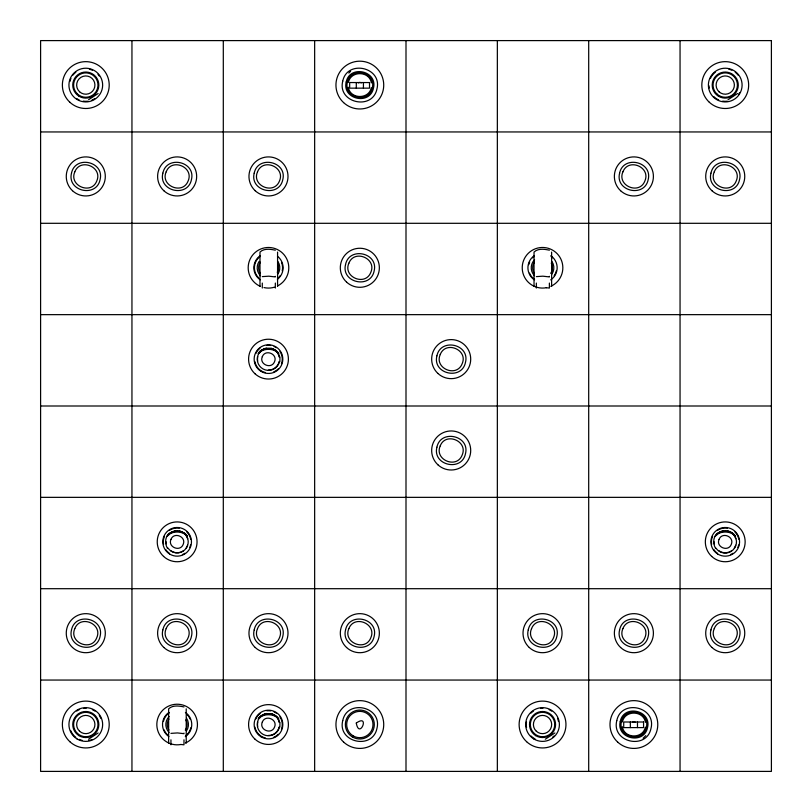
<?xml version="1.0" encoding="UTF-8"?>
<svg xmlns="http://www.w3.org/2000/svg" width="812" height="812" viewBox="0 0 812 812"><rect width="100%" height="100%" fill="white"/><g stroke="black" fill="none" stroke-linecap="round" stroke-linejoin="round"><path stroke-width="1.22" d="M279.866 361.716L279.957 356.986M279.866 727.116L279.957 722.386M166.836 536.336C171.525 530.591 182.751 530.591 187.44 536.336C184.121 530.277 175.372 530.348 169.82 532.976A12.535 4.872 0 0 0 167.911 534.743C164.826 538.589 165.019 544.213 167.465 548.344M714.936 536.336C719.625 530.591 730.851 530.591 735.54 536.336C732.221 530.277 723.472 530.348 717.92 532.976A12.535 4.872 0 0 0 716.011 534.743C712.916 538.589 713.119 544.213 715.565 548.344M348.378 82.459C350.723 70.502 369.521 70.827 371.388 82.925M371.297 87.686C368.952 99.643 350.145 99.328 348.277 87.229M622.428 721.909C624.773 709.952 643.571 710.277 645.438 722.375M645.347 727.136C643.002 739.093 624.195 738.778 622.327 726.679M348.825 73.08L350.581 71.334M643.145 738.27L645.784 735.642M88.528 99.774L98.12 93.532M727.978 99.774L737.57 93.532M88.528 739.224L98.12 732.982M545.278 739.224L554.87 732.982M40.6 131.95L771.4 131.95M40.6 223.3L771.4 223.3M40.6 314.65L771.4 314.65M40.6 406L771.4 406M40.6 497.35L771.4 497.35M40.6 588.7L771.4 588.7M40.6 680.05L771.4 680.05M546.293 287.732L549.379 288.057L549.379 283.053M180.893 744.482L183.979 744.807L183.979 739.803M549.379 250.197C544.405 249.081 538.021 248.218 534.032 252.075L534.032 286.352M275.329 250.197C270.355 249.081 263.971 248.218 259.982 252.075L259.982 286.352M183.979 706.947C179.005 705.831 172.621 704.968 168.632 708.825L168.632 743.102M680.05 40.6L680.05 771.4M637.481 722L637.481 727.603M630.345 722L630.345 727.603M588.7 40.6L588.7 771.4M551.622 252.075L551.622 286.352M549.379 276.354L549.379 276.922L542.852 276.181L536.346 276.618M536.346 283.073L536.346 288.037M497.35 40.6L497.35 771.4M406 40.6L406 771.4M363.431 82.55L363.431 88.153M356.295 82.55L356.295 88.153M314.65 40.6L314.65 771.4M277.572 252.075L277.572 286.352M275.329 276.354L275.329 276.922L268.802 276.181L262.296 276.618M275.329 283.053L275.329 288.057M262.296 283.073L262.296 288.037M223.3 40.6L223.3 771.4M186.222 708.825L186.222 743.102M183.979 733.104L183.979 733.672L177.452 732.931L170.946 733.368M170.946 739.823L170.946 744.787M131.95 40.6L131.95 771.4M91.969 739.539A16.24 16.24 0 0 1 88.762 740.493M82.174 740.361A16.24 16.24 0 0 1 79.19 739.367M75.8 737.337A16.24 16.24 0 0 1 70.766 730.709M76.714 711.058A16.24 16.24 0 0 1 79.606 709.505M83.91 708.389A16.24 16.24 0 0 1 86.143 708.287M92.385 709.688A16.24 16.24 0 0 1 94.974 711.129M99.257 715.453A16.24 16.24 0 0 1 100.81 718.336M94.862 98.546A16.24 16.24 0 0 1 91.969 100.089M87.666 101.206A16.24 16.24 0 0 1 83.25 101.114M79.19 99.917A16.24 16.24 0 0 1 76.602 98.475M69.954 81.464A16.24 16.24 0 0 1 70.948 78.48M72.978 75.09A16.24 16.24 0 0 1 75.861 72.217M89.401 69.243A16.24 16.24 0 0 1 92.385 70.238M97.978 74.339A16.24 16.24 0 0 1 99.257 76.003M180.863 744.492A20.31 20.31 0 0 1 157.518 719.28A20.31 20.31 0 0 1 190.333 709.089A20.31 20.31 0 0 1 185.38 743.082M190.871 727.653A14.078 14.078 0 0 1 185.745 735.672M168.48 735.631A14.078 14.078 0 0 1 164.115 729.886M163.405 721.401A14.078 14.078 0 0 1 169.272 712.845M187.085 714.56A14.078 14.078 0 0 1 190.16 719.168M185.41 712.469A14.626 14.626 0 0 1 185.309 736.657M168.866 736.586A14.626 14.626 0 0 1 168.967 712.398M186.516 718.214A11.307 11.307 0 0 1 186.466 730.922M169.109 732.485A11.307 11.307 0 0 1 169.18 716.499M185.857 719.858A9.896 9.896 0 0 1 185.298 730.12M168.926 730.049A9.896 9.896 0 0 1 168.977 718.935M279.176 726.963A10.962 10.962 0 0 1 268.275 735.489M257.708 726.537A10.962 10.962 0 0 1 257.8 722.091M259.444 718.326A10.962 10.962 0 0 1 279.267 722.518M279.937 716.813A13.804 13.804 0 0 1 281.439 729.308M278.262 734.271A13.804 13.804 0 0 1 273.745 737.286M265.422 737.986A13.804 13.804 0 0 1 254.917 727.055M255.871 718.924A13.804 13.804 0 0 1 260.053 713.596M266.894 710.815A13.804 13.804 0 0 1 270.64 710.886M274.091 711.911A13.804 13.804 0 0 1 276.293 713.139M279.45 727.024A11.246 11.246 0 0 1 267.503 735.723A11.246 11.246 0 0 1 257.262 725.065A11.246 11.246 0 0 1 266.427 713.474M270.985 713.565A11.246 11.246 0 0 1 279.541 722.467M739.651 92.558A16.24 16.24 0 0 1 738.636 94.263M727.116 101.206A16.24 16.24 0 0 1 722.7 101.114M718.64 99.917A16.24 16.24 0 0 1 713.768 96.577M709.272 88.051A16.24 16.24 0 0 1 709.018 85.828M710.398 78.48A16.24 16.24 0 0 1 715.311 72.217M728.851 69.243A16.24 16.24 0 0 1 731.835 70.238M735.225 72.268A16.24 16.24 0 0 1 738.098 75.151M260.347 286.382A20.31 20.31 0 0 1 252.197 255.658A20.31 20.31 0 0 1 283.967 254.633A20.31 20.31 0 0 1 277.816 285.814M274.486 287.174A20.31 20.31 0 0 1 263.971 287.58M281.51 262.418A14.078 14.078 0 0 1 282.221 270.903M280.099 275.735A14.078 14.078 0 0 1 278.455 277.724M258.541 277.745A14.078 14.078 0 0 1 259.881 256.633M277.481 256.247A14.626 14.626 0 0 1 277.42 279.348M260.216 279.835A14.626 14.626 0 0 1 260.317 255.648M277.866 261.464A11.307 11.307 0 0 1 277.816 274.172M260.459 275.735A11.307 11.307 0 0 1 259.17 261.383M277.643 264.032A9.896 9.896 0 0 1 277.278 272.314M260.276 273.299A9.896 9.896 0 0 1 260.327 262.185M279.176 361.563A10.962 10.962 0 0 1 268.275 370.089M257.708 361.137A10.962 10.962 0 0 1 257.8 356.691M259.444 352.926A10.962 10.962 0 0 1 279.267 357.118M279.937 351.413A13.804 13.804 0 0 1 281.439 363.908M278.262 368.871A13.804 13.804 0 0 1 273.745 371.886M265.422 372.586A13.804 13.804 0 0 1 254.917 361.655M255.871 353.524A13.804 13.804 0 0 1 260.053 348.196M266.894 345.415A13.804 13.804 0 0 1 270.64 345.486M274.091 346.511A13.804 13.804 0 0 1 276.293 347.739M279.45 361.624A11.246 11.246 0 0 1 267.503 370.323A11.246 11.246 0 0 1 257.262 359.665A11.246 11.246 0 0 1 266.427 348.074M270.985 348.165A11.246 11.246 0 0 1 279.541 357.067M632.416 722.345A2.629 2.629 0 0 1 635.37 722.355M554.038 735.997A16.24 16.24 0 0 1 552.464 737.387M535.057 738.94A16.24 16.24 0 0 1 531.068 736.027M526.572 727.501A16.24 16.24 0 0 1 526.501 721.99M531.038 713.058A16.24 16.24 0 0 1 533.464 711.058M540.66 708.389A16.24 16.24 0 0 1 542.893 708.287M549.135 709.688A16.24 16.24 0 0 1 551.724 711.129M557.56 718.336A16.24 16.24 0 0 1 558.504 721.553M546.263 287.742A20.31 20.31 0 0 1 522.918 262.53A20.31 20.31 0 0 1 555.733 252.339A20.31 20.31 0 0 1 550.78 286.332M556.271 270.903A14.078 14.078 0 0 1 554.149 275.735M534.57 279.389A14.078 14.078 0 0 1 529.515 273.137M528.805 264.651A14.078 14.078 0 0 1 529.668 262.063M532.571 257.83A14.078 14.078 0 0 1 533.931 256.633M551.196 256.673A14.078 14.078 0 0 1 552.485 257.81M550.81 255.719A14.626 14.626 0 0 1 550.709 279.907M534.266 279.835A14.626 14.626 0 0 1 534.367 255.648M551.916 261.464A11.307 11.307 0 0 1 551.866 274.172M534.509 275.735A11.307 11.307 0 0 1 534.58 259.749M551.257 263.108A9.896 9.896 0 0 1 550.698 273.37M534.326 273.299A9.896 9.896 0 0 1 534.377 262.185M187.552 545.248A10.962 10.962 0 0 1 186.181 548.029M183.258 550.922A10.962 10.962 0 0 1 170.936 550.871M168.094 535.626A10.962 10.962 0 0 1 187.653 538.742M190.597 544.893A13.804 13.804 0 0 1 189.754 547.43M184.852 553.276A13.804 13.804 0 0 1 182.395 554.586M169.332 553.216A13.804 13.804 0 0 1 165.689 549.541M163.567 544.355A13.804 13.804 0 0 1 164.521 536.224M169.424 530.378A13.804 13.804 0 0 1 179.29 528.186M186.882 532.053A13.804 13.804 0 0 1 190.708 539.3M179.604 531.018A11.084 11.084 0 0 1 186.283 548.09A11.084 11.084 0 0 1 167.942 548.019M166.247 543.857A11.084 11.084 0 0 1 166.054 541.584M168.003 535.555A11.084 11.084 0 0 1 175.108 530.936M735.652 545.248A10.962 10.962 0 0 1 734.281 548.029M731.358 550.922A10.962 10.962 0 0 1 719.036 550.871M716.194 535.626A10.962 10.962 0 0 1 735.753 538.742M738.697 544.893A13.804 13.804 0 0 1 737.854 547.43M732.952 553.276A13.804 13.804 0 0 1 730.495 554.586M717.432 553.216A13.804 13.804 0 0 1 713.789 549.541M711.667 544.355A13.804 13.804 0 0 1 712.621 536.224M717.524 530.378A13.804 13.804 0 0 1 727.39 528.186M734.982 532.053A13.804 13.804 0 0 1 738.808 539.3M727.735 530.865A11.246 11.246 0 0 1 734.515 548.181A11.246 11.246 0 0 1 715.91 548.11M714.184 543.888A11.246 11.246 0 0 1 714.002 541.574M715.961 535.463A11.246 11.246 0 0 1 723.177 530.774M358.366 82.895A2.629 2.629 0 0 1 361.32 82.905M71.497 173.169C66.868 191.399 96.384 197.976 100.079 179.685C104.707 161.456 75.191 154.879 71.497 173.169M71.497 629.919C66.868 648.149 96.384 654.726 100.079 636.435C104.707 618.206 75.191 611.629 71.497 629.919M162.847 173.169C158.218 191.399 187.734 197.976 191.429 179.685C196.057 161.456 166.541 154.879 162.847 173.169M162.847 629.919C158.218 648.149 187.734 654.726 191.429 636.435C196.057 618.206 166.541 611.629 162.847 629.919M254.197 173.169C249.568 191.399 279.084 197.976 282.779 179.685C287.407 161.456 257.891 154.879 254.197 173.169M254.197 629.919C249.568 648.149 279.084 654.726 282.779 636.435C287.407 618.206 257.891 611.629 254.197 629.919M342.735 81.18C337.193 102.992 372.515 110.868 376.941 88.975C382.482 67.163 347.16 59.286 342.735 81.18M346.206 81.971C341.801 99.348 369.937 105.621 373.469 88.183C377.874 70.796 349.739 64.524 346.206 81.971M347.374 82.235C343.334 98.14 369.084 103.875 372.302 87.919C376.342 72.014 350.591 66.279 347.374 82.235M345.547 264.519C340.918 282.749 370.434 289.326 374.129 271.035C378.757 252.806 349.241 246.229 345.547 264.519M342.735 720.63C337.193 742.442 372.515 750.318 376.941 728.425C382.482 706.602 347.16 698.736 342.735 720.63M345.547 629.919C340.918 648.149 370.434 654.726 374.129 636.435C378.757 618.206 349.241 611.629 345.547 629.919M436.897 355.869C432.268 374.099 461.784 380.676 465.479 362.385C470.107 344.156 440.591 337.579 436.897 355.869M436.897 447.219C432.268 465.449 461.784 472.026 465.479 453.735C470.107 435.506 440.591 428.929 436.897 447.219M528.247 629.919C523.618 648.149 553.134 654.726 556.829 636.435C561.457 618.206 531.941 611.629 528.247 629.919M619.597 173.169C614.968 191.399 644.484 197.976 648.179 179.685C652.807 161.456 623.291 154.879 619.597 173.169M616.785 720.63C611.243 742.442 646.565 750.318 650.991 728.425C656.532 706.613 621.21 698.736 616.785 720.63M619.597 629.919C614.968 648.149 644.484 654.726 648.179 636.435C652.807 618.206 623.291 611.629 619.597 629.919M620.256 721.421C615.851 738.798 643.987 745.071 647.519 727.633C651.924 710.246 623.789 703.974 620.256 721.421M621.424 721.685C617.384 737.59 643.134 743.325 646.352 727.369C650.392 711.464 624.641 705.729 621.424 721.685M710.947 173.169C706.318 191.399 735.834 197.976 739.529 179.685C744.157 161.456 714.641 154.879 710.947 173.169M710.947 629.919C706.318 648.149 735.834 654.726 739.529 636.435C744.157 618.206 714.641 611.629 710.947 629.919M74.816 171.85C68.624 185.755 91.299 195.276 96.76 181.005C102.951 167.089 80.276 157.579 74.816 171.85M74.816 628.6C68.624 642.505 91.299 652.026 96.76 637.755C102.951 623.839 80.276 614.329 74.816 628.6M166.166 171.85C159.974 185.755 182.649 195.276 188.11 181.005C194.301 167.089 171.626 157.579 166.166 171.85M170.956 539.371C167.526 547.095 180.132 552.322 183.177 544.436C186.608 536.702 173.991 531.474 170.956 539.371M166.166 628.6C159.974 642.505 182.649 652.026 188.11 637.755C194.301 623.839 171.626 614.329 166.166 628.6M257.516 171.85C251.324 185.755 273.999 195.276 279.46 181.005C285.651 167.089 262.976 157.579 257.516 171.85M262.306 356.671C258.876 364.395 271.482 369.622 274.527 361.736C277.958 354.002 265.341 348.774 262.306 356.671M257.516 628.6C251.324 642.505 273.999 652.026 279.46 637.755C285.651 623.839 262.976 614.329 257.516 628.6M348.866 263.2C342.674 277.105 365.349 286.626 370.81 272.355C377.001 258.439 354.326 248.929 348.866 263.2M262.306 722.071C258.876 729.795 271.482 735.022 274.527 727.136C277.958 719.402 265.341 714.174 262.306 722.071M348.866 628.6C342.674 642.505 365.349 652.026 370.81 637.755C377.001 623.839 354.326 614.329 348.866 628.6M356.285 723.056C359.32 740.189 370.536 713.088 356.285 723.056M440.216 354.55C434.024 368.455 456.699 377.976 462.16 363.705C468.351 349.789 445.676 340.279 440.216 354.55M440.216 445.9C434.024 459.805 456.699 469.326 462.16 455.055C468.351 441.139 445.676 431.629 440.216 445.9M531.566 628.6C525.374 642.505 548.049 652.026 553.51 637.755C559.701 623.839 537.026 614.329 531.566 628.6M622.916 171.85C616.724 185.755 639.399 195.276 644.86 181.005C651.051 167.089 628.376 157.579 622.916 171.85M622.916 628.6C616.724 642.505 639.399 652.026 644.86 637.755C651.051 623.839 628.376 614.329 622.916 628.6M714.266 171.85C708.074 185.755 730.749 195.276 736.21 181.005C742.401 167.089 719.726 157.579 714.266 171.85M719.056 539.371C715.626 547.095 728.232 552.322 731.277 544.436C734.708 536.702 722.091 531.474 719.056 539.371M714.266 628.6C708.074 642.505 730.749 652.026 736.21 637.755C742.401 623.839 719.726 614.329 714.266 628.6M258.886 352.54L258.186 353.636C262.875 347.891 274.101 347.891 278.79 353.636C275.481 347.577 266.712 347.648 261.17 350.276A12.535 4.872 0 0 0 259.261 352.043L258.886 352.54M258.886 717.94L258.186 719.036C262.875 713.291 274.101 713.291 278.79 719.036C275.481 712.977 266.712 713.048 261.17 715.676A12.535 4.872 0 0 0 259.261 717.443L258.886 717.94M771.4 40.6L40.6 40.6L40.6 771.4L771.4 771.4L771.4 40.6M369.511 82.55L349.667 82.55L349.667 88.153L369.511 88.153L369.511 82.55M643.561 722L623.717 722L623.717 727.603L643.561 727.603L643.561 722M79.576 731.226A9.135 9.135 0 0 0 94.699 726.557A9.135 9.135 0 0 0 83.088 715.798A9.135 9.135 0 0 0 79.576 731.226M77.505 733.459A12.18 12.18 0 0 0 97.663 727.237A12.18 12.18 0 0 0 82.195 712.885A12.18 12.18 0 0 0 77.505 733.459M69.862 741.701A23.426 23.426 0 0 0 108.625 729.734A23.426 23.426 0 0 0 78.876 702.147A23.426 23.426 0 0 0 69.862 741.701M77.038 738.94A16.869 16.869 0 0 0 102.647 724.893A16.869 16.869 0 0 0 77.678 709.739A16.869 16.869 0 0 0 77.038 738.94M79.018 735.672A13.043 13.043 0 0 0 98.82 724.811A13.043 13.043 0 0 0 79.515 713.098A13.043 13.043 0 0 0 79.018 735.672M72.512 647.489A19.518 19.518 0 0 0 104.819 637.511A19.518 19.518 0 0 0 80.033 614.522A19.518 19.518 0 0 0 72.512 647.489M72.512 190.739A19.518 19.518 0 0 0 104.819 180.761A19.518 19.518 0 0 0 80.033 157.772A19.518 19.518 0 0 0 72.512 190.739M79.576 91.776A9.135 9.135 0 0 0 94.699 87.107A9.135 9.135 0 0 0 83.088 76.348A9.135 9.135 0 0 0 79.576 91.776M77.505 94.009A12.18 12.18 0 0 0 97.663 87.787A12.18 12.18 0 0 0 82.195 73.435A12.18 12.18 0 0 0 77.505 94.009M69.862 102.251A23.426 23.426 0 0 0 108.625 90.284A23.426 23.426 0 0 0 78.876 62.697A23.426 23.426 0 0 0 69.862 102.251M77.038 99.49A16.869 16.869 0 0 0 102.647 85.443A16.869 16.869 0 0 0 77.678 70.289A16.869 16.869 0 0 0 77.038 99.49M79.018 96.222A13.043 13.043 0 0 0 98.82 85.361A13.043 13.043 0 0 0 79.515 73.648A13.043 13.043 0 0 0 79.018 96.222M163.862 647.489A19.518 19.518 0 0 0 196.169 637.511A19.518 19.518 0 0 0 171.383 614.522A19.518 19.518 0 0 0 163.862 647.489M163.862 190.739A19.518 19.518 0 0 0 196.169 180.761A19.518 19.518 0 0 0 171.383 157.772A19.518 19.518 0 0 0 163.862 190.739M254.948 739.123A19.914 19.914 0 0 0 287.905 728.953A19.914 19.914 0 0 0 262.611 705.506A19.914 19.914 0 0 0 254.948 739.123M261.048 736.778A14.332 14.332 0 0 0 282.82 724.842A14.332 14.332 0 0 0 261.596 711.951A14.332 14.332 0 0 0 261.048 736.778M255.212 647.489A19.518 19.518 0 0 0 287.519 637.511A19.518 19.518 0 0 0 262.733 614.522A19.518 19.518 0 0 0 255.212 647.489M255.212 190.739A19.518 19.518 0 0 0 287.519 180.761A19.518 19.518 0 0 0 262.733 157.772A19.518 19.518 0 0 0 255.212 190.739M343.588 742.046A23.893 23.893 0 0 0 383.132 729.836A23.893 23.893 0 0 0 352.794 701.7A23.893 23.893 0 0 0 343.588 742.046M352.327 736.9A14.474 14.474 0 0 0 374.302 724.842A14.474 14.474 0 0 0 352.875 711.84A14.474 14.474 0 0 0 352.327 736.9M353.007 735.773A13.154 13.154 0 0 0 372.992 724.811A13.154 13.154 0 0 0 353.514 712.987A13.154 13.154 0 0 0 353.007 735.773M346.562 647.489A19.518 19.518 0 0 0 378.869 637.511A19.518 19.518 0 0 0 354.083 614.522A19.518 19.518 0 0 0 346.562 647.489M529.262 647.489A19.518 19.518 0 0 0 561.569 637.511A19.518 19.518 0 0 0 536.783 614.522A19.518 19.518 0 0 0 529.262 647.489M620.612 647.489A19.518 19.518 0 0 0 652.919 637.511A19.518 19.518 0 0 0 628.133 614.522A19.518 19.518 0 0 0 620.612 647.489M620.612 190.739A19.518 19.518 0 0 0 652.919 180.761A19.518 19.518 0 0 0 628.133 157.772A19.518 19.518 0 0 0 620.612 190.739M711.962 647.489A19.518 19.518 0 0 0 744.269 637.511A19.518 19.518 0 0 0 719.483 614.522A19.518 19.518 0 0 0 711.962 647.489M711.962 190.739A19.518 19.518 0 0 0 744.269 180.761A19.518 19.518 0 0 0 719.483 157.772A19.518 19.518 0 0 0 711.962 190.739M719.026 91.776A9.135 9.135 0 0 0 734.149 87.107A9.135 9.135 0 0 0 722.538 76.348A9.135 9.135 0 0 0 719.026 91.776M716.955 94.009A12.18 12.18 0 0 0 737.113 87.787A12.18 12.18 0 0 0 721.645 73.435A12.18 12.18 0 0 0 716.955 94.009M709.312 102.251A23.426 23.426 0 0 0 748.075 90.284A23.426 23.426 0 0 0 718.326 62.697A23.426 23.426 0 0 0 709.312 102.251M716.488 99.49A16.869 16.869 0 0 0 742.097 85.443A16.869 16.869 0 0 0 717.128 70.289A16.869 16.869 0 0 0 716.488 99.49M718.468 96.222A13.043 13.043 0 0 0 738.27 85.361A13.043 13.043 0 0 0 718.965 73.648A13.043 13.043 0 0 0 718.468 96.222M437.912 464.789A19.518 19.518 0 0 0 470.219 454.811A19.518 19.518 0 0 0 445.433 431.822A19.518 19.518 0 0 0 437.912 464.789M437.912 373.439A19.518 19.518 0 0 0 470.219 363.461A19.518 19.518 0 0 0 445.433 340.472A19.518 19.518 0 0 0 437.912 373.439M254.948 373.723A19.914 19.914 0 0 0 287.905 363.553A19.914 19.914 0 0 0 262.611 340.106A19.914 19.914 0 0 0 254.948 373.723M261.048 371.378A14.332 14.332 0 0 0 282.82 359.442A14.332 14.332 0 0 0 261.596 346.551A14.332 14.332 0 0 0 261.048 371.378M617.638 742.046A23.893 23.893 0 0 0 657.182 729.836A23.893 23.893 0 0 0 626.844 701.7A23.893 23.893 0 0 0 617.638 742.046M536.326 731.226A9.135 9.135 0 0 0 551.449 726.557A9.135 9.135 0 0 0 539.838 715.798A9.135 9.135 0 0 0 536.326 731.226M534.255 733.459A12.18 12.18 0 0 0 554.413 727.237A12.18 12.18 0 0 0 538.945 712.885A12.18 12.18 0 0 0 534.255 733.459M526.612 741.701A23.426 23.426 0 0 0 565.375 729.734A23.426 23.426 0 0 0 535.626 702.147A23.426 23.426 0 0 0 526.612 741.701M533.788 738.94A16.869 16.869 0 0 0 559.397 724.893A16.869 16.869 0 0 0 534.428 709.739A16.869 16.869 0 0 0 533.788 738.94M535.768 735.672A13.043 13.043 0 0 0 555.57 724.811A13.043 13.043 0 0 0 536.265 713.098A13.043 13.043 0 0 0 535.768 735.672M346.562 282.089A19.518 19.518 0 0 0 378.869 272.111A19.518 19.518 0 0 0 354.083 249.122A19.518 19.518 0 0 0 346.562 282.089M163.598 556.423A19.914 19.914 0 0 0 196.555 546.253A19.914 19.914 0 0 0 171.261 522.806A19.914 19.914 0 0 0 163.598 556.423M169.698 554.078A14.332 14.332 0 0 0 191.47 542.142A14.332 14.332 0 0 0 170.246 529.251A14.332 14.332 0 0 0 169.698 554.078M711.698 556.423A19.914 19.914 0 0 0 744.655 546.253A19.914 19.914 0 0 0 719.361 522.806A19.914 19.914 0 0 0 711.698 556.423M717.798 554.078A14.332 14.332 0 0 0 739.57 542.142A14.332 14.332 0 0 0 718.346 529.251A14.332 14.332 0 0 0 717.798 554.078M343.588 102.596A23.893 23.893 0 0 0 383.132 90.386A23.893 23.893 0 0 0 352.794 62.25A23.893 23.893 0 0 0 343.588 102.596"/></g></svg>
